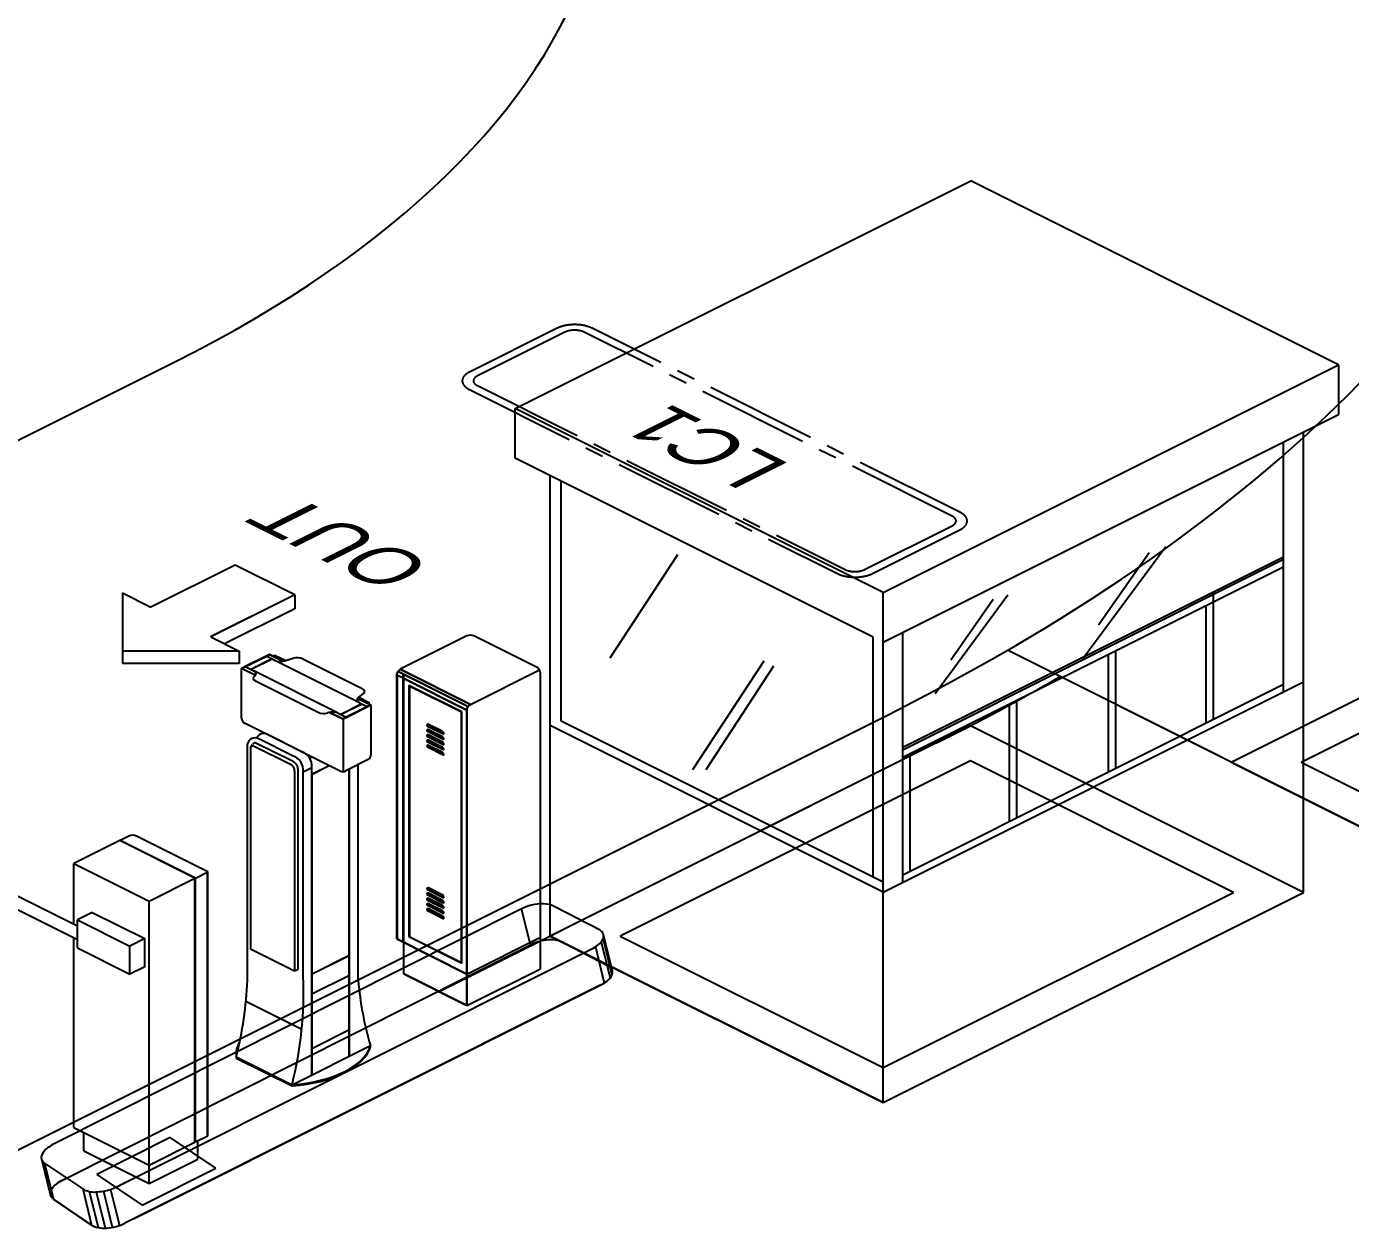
# Model space of a CAD drawing. Header units: millimetres. Extents: x 29838256 to 30236675, y -914750 to -833241.
# Drawn here: x 30211171 to 30216516, y -859141 to -854292 of the extents above; entities that cross this region are included whole.
import ezdxf
from ezdxf.enums import TextEntityAlignment as Align

# ---------------------------------------------------------------- set-up
doc = ezdxf.new("R2010")
doc.units = ezdxf.units.MM
doc.header["$LTSCALE"] = 600
doc.header["$MEASUREMENT"] = 0
doc.linetypes.add('CENTER2', pattern=[1.125, 0.75, -0.125, 0.125, -0.125])
for name, color, linetype in [('e-plan', 9, 'CONTINUOUS'), ('Parking-E', 7, 'CONTINUOUS'), ('Parking-S', 3, 'CONTINUOUS'), ('주차-기타', 7, 'CONTINUOUS')]:
    doc.layers.add(name, color=color, linetype=linetype)
doc.styles.add('돋움', font='Dotum.TTF')

msp = doc.modelspace()

# ---------------------------------------------------------------- linework, layer by layer
at = {"layer": 'e-plan', "extrusion": (0, -0.8660254037844386, 0.5000000000000002)}
for p, q in [((30210341.12395914, -856360.2153734089, -4866.251624629618), (30211769.00309461, -855646.2758056693, -3629.672019770765)), ((30216034.27278659, -857261.9273707599, -6428.062617836232), (30219146.06227354, -855706.032627288, -3733.173870913811)), ((30216317.1625294, -857261.9273707619, -6428.062617839492), (30219287.50714494, -855776.7550629916, -3855.668722787396)), ((30216034.27278659, -857261.9273707599, -6428.062617836232), (30215131.32120732, -856810.4515811247, -5646.083611800647)), ((30218155.96290758, -858322.7719751241, -8265.499371530499), (30215344.04148741, -856916.8112650339, -5830.303988208668)), ((30209209.57946384, -859790.2435858462, -10807.23475996512), (30214633.26070648, -857078.4029645154, -6110.189021791658)), ((30214845.42682434, -857184.4872143912, -6293.932332459826), (30212833.8861548, -858190.2575491614, -8035.977653026676)), ((30216034.27278659, -857261.9273707599, -6428.062617836232), (30217042.0836274, -857765.8327911601, -7300.852408178664)), ((30216317.1625294, -857261.9273707619, -6428.062617839492), (30217183.5284988, -857695.1103554589, -7178.357556309504))]:
    msp.add_line(p, q, dxfattribs=at)
at = {"layer": 'e-plan', "ltscale": 0.5, "extrusion": (0, -0.8660254037844386, 0.5000000000000002)}
for p, q in [((30214982.61016272, -857115.8955452004, -6175.128076445065), (30213285.27170583, -857964.564773644, -7645.066298929715)), ((30216326.3364411, -857787.7586843879, -7338.829169250876), (30214982.61016272, -857115.8955452004, -6175.128076445065)), ((30214982.61016273, -857257.3404166048, -6420.117780187344), (30213568.16144865, -857964.5647736444, -7645.066298930414)), ((30216043.44669829, -857787.7586843839, -7338.829169243891), (30214982.61016273, -857257.3404166048, -6420.117780187344)), ((30214628.99798422, -858636.4279128356, -8808.767391742047), (30216326.3364411, -857787.7586843879, -7338.829169250876)), ((30214628.99798421, -858494.9830414237, -8563.777687986958), (30216043.44669829, -857787.7586843839, -7338.829169243891)), ((30213285.27170583, -857964.564773644, -7645.066298929715), (30214628.99798422, -858636.4279128356, -8808.767391742047)), ((30213568.16144865, -857964.5647736444, -7645.066298930414), (30214628.99798421, -858494.9830414237, -8563.777687986958))]:
    msp.add_line(p, q, dxfattribs=at)
at = {"layer": 'e-plan', "extrusion": (0.2069469795235306, -0.8409357571575174, 0.5000000000000001)}
for p, q in [((30213339.67969741, -857991.9701577702), (30213522.21346483, -858085.4600259251, -7968.595639359017)), ((30211313.4856711, -858951.2973699699, -8510.643713330282), (30213205.18763015, -857999.4020360305, 43.16598983391225)), ((30213489.62957961, -858161.6391307671, -8083.232832525995), (30211568.25612619, -859123.1654364316, -8905.151670841708)), ((30211433.76405894, -859130.5973146902, -8861.985681007098), (30211280.90178588, -859027.4764748128, -8625.280906499589))]:
    msp.add_line(p, q, dxfattribs=at)
at = {"layer": 'e-plan', "linetype": 'Continuous', "extrusion": (0.2069469795235306, -0.8409357571575174, 0.5000000000000001)}
for p, q in [((30211751.254018, -858777.90007294, -8400.201413046427), (30211454.69282882, -858926.3102553226, -8527.063386536145)), ((30211934.68959527, -858901.6456539287, -8684.248458039183), (30211751.254018, -858777.90007294, -8400.201413046427)), ((30211638.12840608, -859050.0558363122, -8811.11043152867), (30211934.68959527, -858901.6456539287, -8684.248458039183)), ((30211454.69282882, -858926.3102553226, -8527.063386536145), (30211638.12840608, -859050.0558363122, -8811.11043152867))]:
    msp.add_line(p, q, dxfattribs=at)
at = {"layer": 'e-plan'}
for points, elevation in [([(30213205.18763015, -857999.4020360305), (30213169.33740176, -857853.7234712852)], 43.16598983391225), ([(30211231.24193941, -858863.3768686887), (30211266.76955641, -859007.744491606)], -8890.35784970861), ([(30211280.90178584, -859027.4764747801), (30211245.05155744, -858881.7979100347)], -8625.28090642609), ([(30211397.91383054, -858984.9187499402), (30211433.76405889, -859130.5973146593)], -8890.35784970861), ([(30211425.09402362, -858999.522577956), (30211459.81373627, -859140.6072553071)], -8890.35784970861), ([(30211451.8453015, -858997.193667654), (30211487.70080778, -859142.8936792684)], -8890.35784970861), ([(30211481.12802293, -858993.6148095832), (30211517.13656213, -859139.9366754335)], -8890.35784970861), ([(30211509.84328689, -858986.8531814493), (30211545.69669864, -859132.5446818721)], -8890.35784970861)]:
    msp.add_lwpolyline(points, dxfattribs=dict(at, elevation=elevation))
at = {"layer": 'e-plan', "extrusion": (0.2069469795235306, -0.8409357571575174, 0.5000000000000001), "elevation": 6970207.611056729}
msp.add_lwpolyline([(29130754.2804334, -4034210.857057592), (29130878.07218885, -4034484.180188154)], dxfattribs=at)
at = {"layer": 'e-plan', "extrusion": (0, -0.8660254037844387, 0.5000000000000002)}
for centre, radius, end in [((30207525.65695238, -426723.1799371239, 739196.5754913706), 6000.99766419674, 350.7538721125821), ((30207561.015489, -426758.5384737461, 739196.5754913705), 10001.66277366123, 350.7538721125821), ((30207561.01594679, -426758.5380192734, 739196.5754913705), 10301.7126569154, 319.0697708624072)]:
    msp.add_arc(centre, radius, 314.99999996144, end, dxfattribs=at)
at = {"layer": 'e-plan', "extrusion": (0.2069469795235307, -0.8409357571575177, 0.5000000000000002)}
for centre, radius, start, end in [((29132909.75216296, -4026525.639905353, 6974075.515091514), 100.0166277368968, 24.36641745328992, 114.3664175050768), ((29133064.6572333, -4033493.846144557, 6970207.611056726), 100.0166277373837, 294.3664175050768, 24.36641745328992), ((29130845.38814359, -4034169.593139104, 6970207.611056725), 100.0166277372196, 114.3664175050768, 204.3664174532899), ((29130969.17989903, -4034442.916269668, 6970207.611056725), 100.0166277351479, 204.3664174532899, 294.3664175050768)]:
    msp.add_arc(centre, radius, start, end, dxfattribs=at)
at = {"layer": 'Parking-E', "color": 4, "extrusion": (0, -0.8660254037844386, 0.5000000000000002)}
for p, q in [((30213143.8268333, -855834.9214002572, -7450.815626990155), (30214982.8864903, -854915.3915717837, -6174.888770743422)), ((30216468.05764082, -855657.9771453706, -7461.084713163434), (30214982.88649058, -854915.3915719246, -6174.888770987569)), ((30214628.99798289, -856577.5069745446, -9053.757096368206), (30216468.05763948, -855657.9771463764, -7461.084714905588)), ((30214628.99798422, -856577.5069738785, -9257.379219052327), (30213143.82683346, -855834.9214001765, -7496.064987703262)), ((30214628.99798289, -856777.540230018, -9053.757096368267), (30216468.05763948, -855858.0104012886, -7461.08471393429)), ((30214588.99133312, -856757.5369038496, -9209.933991014977), (30213143.8268333, -856034.9546555689, -7496.064987512123)), ((30214709.0112864, -857201.9001015363, -8739.473841170995), (30216246.32313962, -856433.2441750419, -7408.122722943807)), ((30214709.0112864, -857211.90176431, -8739.473841170995), (30216246.32313962, -856443.2458378153, -7408.122722943807)), ((30214709.0112864, -857241.9067526311, -8739.473841170995), (30216246.32313962, -856473.2508261364, -7408.122722943778)), ((30214628.99798523, -857786.2865775812, -8808.767392619815), (30216326.3364418, -856937.6173494154, -7338.829170617233)), ((30214709.0112864, -857716.274938678, -8739.473841170995), (30216246.32313962, -856947.6190121835, -7408.122722943829)), ((30214628.99798523, -857786.2865775812, -8808.767392619786), (30213285.27170386, -857114.4234384089, -7645.066299841205)), ((30214628.99798523, -857746.2799264865, -8808.767392619786), (30213329.16740492, -857096.3646378, -7683.081091999768)), ((30214628.99798523, -858636.4279133423, -8808.767392619757), (30213285.27170386, -857964.56477417, -7645.066299841003))]:
    msp.add_line(p, q, dxfattribs=at)
at = {"layer": 'Parking-E', "color": 4}
for p, q in [((30216468.05763948, -855657.9771460366, -7461.084714317155), (30216468.05763948, -855858.0104015098, -7461.084714317155)), ((30213143.8268333, -856034.95465573, -7450.815626990155), (30213143.8268333, -855834.9214002572, -7450.815626990155)), ((30216326.3364418, -857787.7586847349, -7338.829169851791), (30216326.3364418, -855928.87100034, -7338.829169851791)), ((30216326.3364418, -856937.6173488984, -7338.829169851733), (30216326.3364418, -855928.8710001623, -7338.829169851733)), ((30216246.32313962, -856977.6240005044, -7338.829169851733), (30216246.32313962, -855968.8776512753, -7338.829169851733)), ((30213285.27170386, -857964.5647753449, -7645.066301875727), (30213285.27170386, -856105.6770908477, -7645.066301875727)), ((30213329.16740492, -857096.3646379613, -7648.434316563636), (30213329.16740492, -856127.6249413337, -7648.434316563636)), ((30214628.99798422, -858636.427913849, -8808.76739349753), (30214628.99798422, -856577.5069738787, -8808.76739349753)), ((30214628.99798422, -858636.427913849, -8808.76739349753), (30214628.99798422, -856577.5069738785, -8808.76739349753)), ((30215963.15706994, -857089.2020469983, -7584.058180229283), (30215963.15706994, -856574.8272098568, -7584.058180229283)), ((30215933.15208162, -857104.2045411568, -7584.058180229283), (30215933.15208162, -856629.8363551097, -7584.058180229283)), ((30214588.99133312, -857726.2766004773, -8808.76739349753), (30214588.99133312, -856757.5369038496, -8808.76739349753)), ((30214709.0112864, -857746.279926999, -8808.76739349753), (30214709.0112864, -856737.5335782629, -8808.76739349753)), ((30215569.15428494, -857286.2034394726, -8808.76739349753), (30215569.15428494, -856811.8352534258, -8808.76739349753)), ((30215539.14929662, -857301.205933631, -8808.76739349753), (30215539.14929662, -856826.8377475842, -8808.76739349753)), ((30215139.08278567, -857501.2391890752, -8808.76739349753), (30215139.08278567, -857026.8710030284, -8808.76739349753)), ((30215169.08777399, -857486.2366949168, -8808.76739349753), (30215169.08777399, -857011.8685088699, -8808.76739349753)), ((30214739.01627472, -857701.2724445197, -8808.76739349753), (30214739.01627472, -857226.9042584726, -8808.76739349753)), ((30214628.99798422, -858636.427913849, -8808.76739349753), (30216326.3364418, -857787.7586845324, -7338.829169500883))]:
    msp.add_line(p, q, dxfattribs=at)
at = {"layer": 'Parking-E', "color": 8}
for p, q in [((30215770.06425763, -856392.8213967802, -8474.449918411736), (30215435.5414614, -856844.2866613478, -8474.449918411736)), ((30213799.44997448, -856424.4430352614, 106120.0695831015), (30213525.56004451, -856842.5841393434, 106120.0695831015)), ((30215703.11871619, -856416.6038445822, -8474.449918411736), (30215498.83128405, -856708.8473967916, -8474.449918411736)), ((30215132.42603457, -856588.1110980005, -8474.449918411736), (30214839.65347803, -856985.9778868726, -8474.449918411736)), ((30215074.14491418, -856605.6260148829, -8474.449918411736), (30214902.94330069, -856850.5386223161, -8474.449918411736)), ((30214147.52537912, -856853.7469126598, 105962.9337028527), (30213859.69543878, -857293.1698920077, 105962.9337028527)), ((30214186.89173591, -856875.0287879257, 105962.9337028527), (30213913.00180594, -857293.1698920077, 105962.9337028527))]:
    msp.add_line(p, q, dxfattribs=at)
at = {"layer": 'Parking-E', "color": 6, "extrusion": (0, -0.8660254037844386, 0.5000000000000002)}
for p, q in [((30212013.0708498, -856466.2730608358, -6700.994665179139), (30211673.21468687, -856636.2011423026, -6995.318735912781)), ((30212013.07215194, -856466.273711811, -6700.995792701493), (30211673.215989, -856636.2017932785, -6995.319863435573)), ((30212013.07215194, -856466.2737118106, -6700.995792700955), (30211673.215989, -856636.2017932778, -6995.319863434627)), ((30212013.07474687, -856466.2750093691, -6700.998040138224), (30211673.21858393, -856636.2030908362, -6995.322110871881)), ((30212254.10596342, -856586.7906176464, -6909.737196779663), (30212013.07474687, -856466.2750093691, -6700.998040138224)), ((30212254.10726556, -856586.791268622, -6909.738324302338), (30212133.58970875, -856526.5324902165, -6805.367058501915)), ((30212254.10726556, -856586.7912686215, -6909.738324301493), (30212133.58970875, -856526.5324902161, -6805.367058501231)), ((30211558.56381348, -856578.8757055175, -6896.028166834558), (30211673.215989, -856636.2017932785, -6995.319863435573)), ((30212254.10596342, -856586.7906176464, -6909.737196779663), (30211914.24980049, -856756.7186991136, -7204.061267513305)), ((30212254.10726556, -856586.791268622, -6909.738324302338), (30211914.25110263, -856756.7193500889, -7204.062395035602)), ((30212254.10726556, -856586.7912686215, -6909.738324301493), (30211914.25110263, -856756.7193500884, -7204.062395035121)), ((30212254.10986049, -856586.79256618, -6909.740571738732), (30211914.25369756, -856756.7206476472, -7204.064642472375)), ((30212254.10726556, -856642.7022632472, -6929.106460981057), (30211970.16209725, -856784.674847401, -7175.010190017463)), ((30212028.90587308, -856814.0467354081, -7303.356339073609), (30211558.56251134, -856814.2932314929, -7303.783282816324)), ((30212028.92948635, -856864.0537448506, -7303.354091636617), (30211558.56251134, -856864.3002533107, -7303.781056813757))]:
    msp.add_line(p, q, dxfattribs=at)
at = {"layer": 'Parking-E', "color": 6}
for p, q in [((30211558.56251134, -856578.8750544471, -7303.783282816324), (30211558.56251134, -856814.2932314929, -7303.783282816324)), ((30212254.10726556, -856586.791268622, -6909.738324302338), (30212254.10726556, -856642.7022632472, -6909.738324302338)), ((30211914.25369756, -856756.7206476472, -7204.064642472375), (30212028.90327815, -856814.0454378498, -7303.354091636617)), ((30211558.56251134, -856814.2932314929, -7303.783282816324), (30211558.56251134, -856864.3002533107, -7303.783282816324)), ((30212028.90327815, -856814.0454378498, -7303.354091636617), (30212028.92948635, -856864.0537448506, -7303.354091636617))]:
    msp.add_line(p, q, dxfattribs=at)
at = {"layer": 'Parking-E', "color": 3, "ltscale": 2, "extrusion": (0, -0.8660254037844385, 0.5000000000000002)}
for p, q in [((30211375.98384358, -857924.5158876886, 411424.0033973623), (30208928.76389332, -856700.9059125542, 413543.3580429457)), ((30211375.98384358, -857979.4893744633, -8609.171233359288), (30208913.15536148, -856748.0751334166, 413543.3580429457)), ((30211436.09791393, -857868.4795383593, -8481.164113367693), (30211375.98384358, -857898.5365735336, -8533.224425414213)), ((30211648.26522104, -857974.56319191, -8664.906391180517), (30211588.15115069, -858004.6202270843, -8716.966703227034)), ((30211648.26522104, -858087.7190890352, -8860.89815417758), (30211588.15115069, -858117.7761242093, -8912.958466224096))]:
    msp.add_line(p, q, dxfattribs=at)
at = {"layer": 'Parking-E', "color": 3, "extrusion": (-1.60942168880157e-12, 0.8660254037844655, 0.4999999999999534)}
for p, q in [((30212949.0864012, -856752.5940430489, -7785.293081188356), (30212679.95777611, -856887.1881429395, -7552.238052699176)), ((30213232.01395518, -856880.2564759385, -7564.175261204681), (30212976.68908939, -856752.5940430487, -7785.293081188484)), ((30212670.61897548, -856896.2878841631, -7536.408047644734), (30212953.54652945, -857037.7516611491, -7291.385598473449)), ((30212962.8877453, -857028.6209249753, -7307.200497437844), (30213241.35517102, -856889.387212112, -7548.360362241599)), ((30212666.15884723, -857975.8578456566, -8164.848168012967), (30212949.0864012, -858117.3216226425, -7919.825718841676)), ((30212949.0864012, -858244.0950631446, -7993.018398841739), (30213245.81529928, -858095.7306141077, -8249.993162609562)), ((30212693.76153541, -858116.4326302517, -8214.136218831052), (30212949.0864012, -858244.0950631446, -7993.018398841739))]:
    msp.add_line(p, q, dxfattribs=at)
at = {"layer": 'Parking-E', "color": 3, "extrusion": (-1.444049659580018e-12, 0.8660254037850216, 0.4999999999989903)}
for p, q in [((30212691.20345633, -856923.485652592, -7528.336197742969), (30212666.15643201, -856910.962140433, -7550.027557091663)), ((30212944.62627295, -857033.2915328981, -7299.11076721221), (30212670.61897548, -856896.2878841627, -7536.408047645742)), ((30212962.88533008, -857028.651919925, -7307.215603528459), (30212679.92798876, -856887.1732492686, -7552.26384929398)), ((30212949.08398599, -857052.4259174188, -7305.005107920194), (30212693.75670498, -856924.7622769177, -7526.125019548213)), ((30212949.0864012, -858117.3216226423, -7919.825718842023), (30212666.15884723, -857975.8578456566, -8164.848168013486)), ((30212949.0864012, -858244.0950631446, -7993.01839884181), (30212693.76153541, -858116.4326302519, -8214.136218831301))]:
    msp.add_line(p, q, dxfattribs=at)
at = {"layer": 'Parking-E', "color": 3, "extrusion": (-0.7071067811810893, -0.3535533905964451, 0.6123724357002661)}
for p, q in [((30212691.20828676, -856923.4558652497, -7528.319000013507), (30212666.15884722, -856910.9311454793, -7550.012451006665)), ((30212679.96019132, -856887.1571479889, -7552.222946608988), (30212962.8877453, -857028.6209249753, -7307.200497437844)), ((30212691.20828676, -857988.3527654763, -8143.137512018628), (30212691.20828676, -856908.8173292449, -7519.867437310049)), ((30212693.07146821, -856909.7489199664, -7518.253874848553), (30212691.20828676, -856908.8173292449, -7519.867437310049)), ((30212691.20828676, -856915.0043025586, -7523.43948801813), (30212693.07146821, -856915.93589328, -7521.825925556641)), ((30212692.0363674, -856925.1376399712, -7528.333787943614), (30212691.20828676, -856924.7235996525, -7529.050926812144)), ((30212692.0363674, -856915.4183428772, -7522.722349149991), (30212692.0363674, -856939.7588434382, -7536.775343701095)), ((30212693.07146821, -856940.2763938411, -7535.878920107737), (30212693.07146821, -856907.4843305671, -7516.946413549249)), ((30212693.76153541, -858116.4326302514, -8214.13621883103), (30212693.76153541, -856907.8293641715, -7516.348797816016)), ((30212693.76153541, -856924.732489576, -7526.107821818409), (30212949.0864012, -857052.3949224692, -7304.990001829578)), ((30212693.76153541, -856940.6214274456, -7535.281304374499), (30212691.20828676, -856939.3448031194, -7537.492482569624)), ((30212714.46355155, -856951.9866230505, -7517.93837393372), (30212714.46355156, -857966.1741470637, -8103.479813931668)), ((30212928.38438506, -857058.9470398024, -7332.677497720601), (30212714.46355155, -856951.9866230505, -7517.93837393372)), ((30212716.18871957, -856953.6943633336, -7516.932285810887), (30212716.18871957, -857966.1915747952, -8101.497823402289)), ((30212716.18871957, -856953.6943633336, -7516.932285810887), (30212926.65921705, -857058.9296120711, -7334.659488250123)), ((30212717.01680023, -856954.1084036615, -7516.215146926601), (30212717.01680023, -857966.6056151231, -8100.780684518003)), ((30212921.34569956, -857055.4276970509, -7338.773178175598), (30212921.34569956, -857056.2728533266, -7339.261129378964)), ((30212924.79603559, -857057.1528650654, -7335.785099522853), (30212924.79603559, -857057.9980213413, -7336.273050726197)), ((30212925.83113639, -857058.5155717441, -7335.37662713284), (30212925.83113639, -858071.8579394812, -7920.430115927415)), ((30212926.65921705, -857058.9296120711, -7334.659488250123), (30212926.65921705, -858071.4268235328, -7919.225025841545)), ((30212928.38438506, -858073.1345638157, -7918.21893771813), (30212928.38438506, -857058.9470398024, -7332.677497720601)), ((30212786.92060806, -857114.9885918036, -7528.381402318471), (30212855.92732854, -857149.4919520438, -7468.619829350591)), ((30212786.92060806, -857136.1174985432, -7540.580182312222), (30212855.92732854, -857170.6208587834, -7480.818609344322)), ((30212793.82128012, -857114.2131464767, -7519.965489008933), (30212793.82127998, -857109.9873650719, -7517.525733138385)), ((30212849.0266565, -857137.5900533322, -7469.716474645787), (30212793.82128012, -857109.9873651415, -7517.525733017575)), ((30212849.0266565, -857141.8158346673, -7472.156230637145), (30212793.82128012, -857114.2131464767, -7519.965489008933)), ((30212793.82128012, -857135.3420532377, -7532.164269015089), (30212793.82127998, -857131.1162718114, -7529.724513132143)), ((30212849.0266565, -857158.7189600718, -7481.915254639517), (30212793.82128012, -857131.116271881, -7529.724513011305)), ((30212849.0266565, -857162.9447414284, -7484.355010643301), (30212793.82128012, -857135.3420532377, -7532.164269015089)), ((30212849.0266565, -857141.8158346673, -7472.156230637145), (30212849.0266565, -857137.5900533322, -7469.716474645787)), ((30212786.92060806, -857157.2464053044, -7552.778962318386), (30212855.92732854, -857191.7497655445, -7493.017389350513)), ((30212786.92060806, -857178.3753120437, -7564.977742312009), (30212855.92732854, -857212.8786722838, -7505.216169344108)), ((30212793.82128012, -857156.470959977, -7544.363049008684), (30212793.82127998, -857152.2451785725, -7541.923293138299)), ((30212849.0266565, -857179.8478668329, -7494.114034645701), (30212793.82128012, -857152.2451786423, -7541.923293017497)), ((30212849.0266565, -857184.0736481677, -7496.553790636896), (30212793.82128012, -857156.470959977, -7544.363049008684)), ((30212793.82128012, -857177.599866738, -7556.56182901472), (30212793.82127998, -857173.3740853119, -7554.122073131924)), ((30212849.0266565, -857200.9767735723, -7506.312814639296), (30212793.82128012, -857173.3740853815, -7554.122073011092)), ((30212849.0266565, -857205.2025549285, -7508.752570642924), (30212793.82128012, -857177.599866738, -7556.56182901472)), ((30212793.82128012, -857198.7287734777, -7568.760609008998), (30212793.82127998, -857194.502992073, -7566.320853138079)), ((30212849.0266565, -857222.1056803333, -7518.511594645453), (30212793.82128012, -857194.5029921425, -7566.320853017639)), ((30212849.0266565, -857162.9447414284, -7484.355010643301), (30212849.0266565, -857158.7189600718, -7481.915254639517)), ((30212849.0266565, -857184.0736481677, -7496.553790636896), (30212849.0266565, -857179.8478668329, -7494.114034645701)), ((30212786.92060806, -857199.5042188049, -7577.176522318166), (30212855.92732854, -857234.007579045, -7517.414949350265)), ((30212849.0266565, -857226.3314616685, -7520.951350636811), (30212793.82128012, -857198.7287734777, -7568.760609008998)), ((30212849.0266565, -857205.2025549285, -7508.752570642924), (30212849.0266565, -857200.9767735723, -7506.312814639296)), ((30212849.0266565, -857226.3314616685, -7520.951350636811), (30212849.0266565, -857222.1056803333, -7518.511594645453)), ((30212786.92060806, -857775.0556386834, -7909.471289517747), (30212855.92732854, -857809.5589989236, -7849.709716549846)), ((30212849.0266565, -857797.657100212, -7850.806361845041), (30212793.82128012, -857770.0544120213, -7898.615620216829)), ((30212793.82128012, -857774.2801933561, -7901.05537620806), (30212793.82127998, -857770.0544119516, -7898.61562033766)), ((30212849.0266565, -857801.8828815467, -7853.246117836265), (30212793.82128012, -857774.2801933561, -7901.05537620806)), ((30212786.92060806, -857796.184545423, -7921.670069511477), (30212855.92732854, -857830.6879056632, -7861.908496543605)), ((30212786.92060806, -857817.313452184, -7933.868849517534), (30212855.92732854, -857851.816812424, -7874.107276549633)), ((30212849.0266565, -857818.7860069516, -7863.005141838793), (30212793.82128012, -857791.1833187608, -7910.814400210581)), ((30212793.82128012, -857795.4091001172, -7913.254156214209), (30212793.82127998, -857791.1833186911, -7910.814400331398)), ((30212849.0266565, -857823.0117883079, -7865.444897842421), (30212793.82128012, -857795.4091001172, -7913.254156214209)), ((30212849.0266565, -857839.9149137123, -7875.203921844821), (30212793.82128012, -857812.3122255218, -7923.013180216617)), ((30212793.82128012, -857816.5380068568, -7925.452936207975), (30212793.82127998, -857812.312225452, -7923.013180337447)), ((30212849.0266565, -857844.1406950474, -7877.643677836179), (30212793.82128012, -857816.5380068568, -7925.452936207975)), ((30212849.0266565, -857861.043820452, -7887.40270183858), (30212793.82128012, -857833.4411322611, -7935.211960210765)), ((30212793.82128012, -857837.6669136176, -7937.651716214522), (30212793.82127998, -857833.4411321916, -7935.211960331178)), ((30212849.0266565, -857801.8828815467, -7853.246117836265), (30212849.0266565, -857797.657100212, -7850.806361845041)), ((30212849.0266565, -857823.0117883079, -7865.444897842421), (30212849.0266565, -857818.7860069516, -7863.005141838793)), ((30212786.92060806, -857838.4423589234, -7946.067629511264), (30212855.92732854, -857872.9457191637, -7886.306056543384)), ((30212786.92060806, -857859.5712656848, -7958.266409517449), (30212855.92732854, -857894.0746259249, -7898.504836549577)), ((30212849.0266565, -857865.2696018086, -7889.842457842336), (30212793.82128012, -857837.6669136176, -7937.651716214522)), ((30212849.0266565, -857882.1727272131, -7899.601481844764), (30212793.82128012, -857854.5700390222, -7947.41074021695)), ((30212793.82128012, -857858.7958203572, -7949.850496208117), (30212793.82127998, -857854.5700389524, -7947.410740337759)), ((30212849.0266565, -857886.398508548, -7902.041237835938), (30212793.82128012, -857858.7958203572, -7949.850496208117)), ((30212849.0266565, -857844.1406950474, -7877.643677836179), (30212849.0266565, -857839.9149137123, -7875.203921844821)), ((30212849.0266565, -857865.2696018086, -7889.842457842336), (30212849.0266565, -857861.043820452, -7887.40270183858)), ((30212849.0266565, -857886.398508548, -7902.041237835938), (30212849.0266565, -857882.1727272131, -7899.601481844764)), ((30212693.07146821, -857989.284356198, -8141.52394955674), (30212666.15884722, -857975.8280457058, -8164.830963011776)), ((30212693.76153541, -857956.8373265285, -8121.99382726504), (30212691.20828676, -857955.5607022024, -8124.205005459748)), ((30212692.0363674, -857986.2313369684, -8140.956519540426), (30212691.20828676, -857985.8172966496, -8141.673658408956)), ((30212692.0363674, -857987.4990713923, -8141.688446351461), (30212691.20828676, -857987.0850310737, -8142.405585219991)), ((30212692.0363674, -857955.9747425211, -8123.487866591608), (30212692.0363674, -857987.4990713923, -8141.688446351461)), ((30212693.07146821, -857956.492292924, -8122.59144299825), (30212693.07146821, -857989.284356198, -8141.52394955674)), ((30212949.08640121, -858117.3216226425, -7919.825718842052), (30212693.76153541, -857989.6591897493, -8140.943538830861)), ((30212714.46355156, -857966.1741470637, -8103.479813931668), (30212928.38438506, -858073.1345638157, -7918.21893771813)), ((30212716.18871957, -857966.1915747952, -8101.497823402289), (30212926.65921705, -858071.4268235328, -7919.225025841545)), ((30212920.31059876, -858068.2525143859, -7924.723090562927), (30212920.31059876, -858069.0976706614, -7925.211041766108)), ((30212949.08640121, -858244.0950631443, -7993.018398842222), (30212693.76153541, -858116.4326302514, -8214.13621883103))]:
    msp.add_line(p, q, dxfattribs=at)
at = {"layer": 'Parking-E', "color": 3, "extrusion": (-0.8660254037853073, 0.4330127018859221, 0.2500000000078982)}
msp.add_line((30212949.0864012, -857052.4247224238, -7305.007206843082), (30212949.08640121, -858244.0950631443, -7993.018398842237), dxfattribs=at)
at = {"layer": 'Parking-E', "color": 3}
for p, q in [((30212062.70086633, -858142.716567093, -8216.769704228811), (30212062.70086633, -857188.6122360878, -8216.769704228811)), ((30212074.7040286, -857204.0842452418, -8260.897711770756), (30212082.70419188, -857191.2957702327, -8227.798574339287)), ((30212074.7040286, -857204.0842452418, -8260.897711770756), (30212074.7040286, -858015.9627256797, -8634.482022678218)), ((30212252.97474077, -857298.2345976089, -8447.792462516352), (30212252.84979427, -858105.0356085156, -8788.760781326473)), ((30212267.85228843, -858097.5343614354, -8447.792462516356), (30212267.85228843, -857290.6307492635, -8447.792462516352)), ((30212287.85561398, -858127.1569931225, -8447.792462516352), (30212287.85561398, -857290.6307492635, -8447.792462516352)), ((30212322.86143369, -858524.5917299838, -8447.792462516352), (30212322.86143369, -857273.1278394094, -8447.792462516352)), ((30212473.9180761, -858040.9955676097, -8255.475545073723), (30212473.9180761, -857290.715226068, -8255.475545073723)), ((30212474.91824238, -858448.5633256364, -8255.475545073723), (30212474.91824238, -857290.2050661879, -8255.475545073723)), ((30212509.92406209, -858144.0126941785, -8255.475545073723), (30212509.92406209, -857272.3494703826, -8255.475545073723)), ((30212323.86159997, -858116.0238056798, -8447.792462516352), (30212323.86159997, -857310.1718653211, -8447.792462516352)), ((30211361.83935644, -857917.4436441177, -8520.97494022788), (30211361.83935644, -857671.3939856513, -8520.97494022788)), ((30211852.85767571, -858795.1683849398, -8579.159994867214), (30211852.85767571, -857729.991299544, -8579.159994867214)), ((30211900.94255843, -858770.7135393653, -8579.159994867214), (30211900.94255843, -857705.9488581805, -8579.159994867214)), ((30211902.86598957, -858770.1642280043, -8579.159994867214), (30211902.86598958, -857704.98714261, -8579.159994867214)), ((30211850.95982179, -858796.1173118976, -8579.159994867214), (30211850.95982179, -857730.940226502, -8579.159994867214)), ((30211665.94582996, -858963.6367786116, -8784.338871756529), (30211665.94582996, -857823.4472224142, -8784.338871756529)), ((30211375.98384358, -858011.69247065, -8533.224425414155), (30211375.98384358, -857898.5365735266, -8533.224425414155)), ((30211361.83935644, -858736.5710710448, -8520.97494022788), (30211361.83935644, -857972.4171308941, -8520.97494022788)), ((30211648.26522104, -858087.7190890352, -8664.906391180517), (30211648.26522104, -857974.5631919036, -8664.906391180517)), ((30211588.15115069, -858117.7761242093, -8716.966703227734), (30211588.15115069, -858004.6202270845, -8716.966703227734)), ((30212473.9180761, -858449.063408775, -8255.475545073723), (30212473.9180761, -858041.9957338872, -8255.475545073723)), ((30212323.86159997, -858524.0916468451, -8447.792462516352), (30212323.86159997, -858117.0239719572, -8447.792462516352)), ((30212559.42976708, -858410.8083115341, -8212.602346917722), (30212559.42976708, -858406.3075632862, -8212.602346917722)), ((30212242.85065724, -858564.5971182103, -8408.817026679297), (30212242.85065724, -858569.0978664581, -8408.817026679297)), ((30211401.84600754, -858831.5868673964, -8520.97494022788), (30211401.84600754, -858756.574396593, -8520.97494022788)), ((30211862.85933848, -858865.1800243545, -8579.159994867214), (30211862.85933848, -858790.1675535521, -8579.159994867214))]:
    msp.add_line(p, q, dxfattribs=at)
at = {"layer": 'Parking-E', "color": 3, "extrusion": (3.596714474285057e-14, -0.8660254037844386, 0.5000000000000002)}
for p, q in [((30212238.67198784, -857255.4506306164, -8447.792462516352), (30212097.183351, -857185.1080848222, -8261.431655540406)), ((30212244.84846406, -857236.4247489136, -8403.664454974412), (30212105.70801626, -857167.007179345, -8260.897711770753)), ((30212279.85428376, -857218.9218390594, -8348.344368893), (30212140.71383597, -857149.5042694911, -8205.577625689337)), ((30212234.03963068, -857269.7200418938, -8447.792462516352), (30212090.09918638, -857198.3404086404, -8260.897711770756)), ((30212313.46337545, -857245.0772589652, -8425.615490550388), (30212322.77499731, -857240.4214480335, -8417.55138946625)), ((30212287.85561398, -857301.18960991, -8422.7883055822), (30212322.86143369, -857283.6867000561, -8392.472376434938)), ((30212323.86159997, -857309.1716990436, -8376.603712870237), (30212392.06854964, -857275.0682242016, -8317.53476172888)), ((30212323.86159997, -857310.1718653211, -8376.603712870237), (30212393.06871593, -857275.5683073401, -8316.668592324664)), ((30212323.86159997, -858116.0238056798, -8416.610363964879), (30212473.9180761, -858040.9955676097, -8286.657643625185)), ((30212323.86159997, -858117.0239719572, -8416.610363964879), (30212473.9180761, -858041.9957338872, -8286.657643625185)), ((30212252.84979427, -858105.0356085156, -8788.760781326466), (30212267.85228843, -858097.5343614354, -8775.768240263349)), ((30212322.86143369, -858197.537357285, -8417.476533369092), (30212474.91824238, -858121.5089529377, -8285.791474220987)), ((30212322.86143369, -858417.8017302502, -8380.483392313385), (30212474.91824238, -858341.773325903, -8248.798333165278)), ((30212242.85065724, -858564.5971182099, -8486.767898353413), (30212559.42976708, -858406.3075632862, -8212.60234691771))]:
    msp.add_line(p, q, dxfattribs=at)
at = {"layer": 'Parking-E', "color": 3, "extrusion": (0, -0.8660254037844385, 0.5000000000000002)}
for p, q in [((30211584.17792155, -857560.2247030931, -8328.424094596792), (30211548.75120217, -857577.9380627805, -8359.104533549546)), ((30211902.86598958, -857704.98714261, -8579.159994867214), (30211614.1613287, -857560.6348121717, -8329.134424356878)), ((30211546.85334826, -857578.8869897384, -8360.748123252737), (30211361.83935644, -857671.3939856506, -8520.974940226773)), ((30211850.95982179, -857730.940226502, -8579.159994867214), (30211546.85334826, -857578.8869897384, -8315.796063337399)), ((30211852.85767571, -857729.9912995442, -8622.468465077367), (30211548.75120218, -857577.9380627805, -8359.104533547552)), ((30211361.83935644, -857671.3939856506, -8520.974940226773), (30211665.94582996, -857823.4472224142, -8784.338871756529)), ((30211852.85767571, -857729.9912995442, -8622.468465077367), (30211902.86598958, -857704.98714261, -8579.159994867214)), ((30211665.94582996, -857823.4472224142, -8784.338871756529), (30211850.95982179, -857730.9402265014, -8624.112054782203)), ((30211436.09791393, -857868.4795383529, -8481.16411336746), (30211648.26522104, -857974.5631919083, -8664.90639117784)), ((30211375.98384358, -857898.5365735273, -8533.224425413922), (30211588.15115069, -858004.6202270826, -8716.9667032243)), ((30211375.98384358, -858011.692470652, -8729.216188410517), (30211588.15115069, -858117.7761242075, -8912.958466220894)), ((30211361.83935644, -858736.5710710456, -8520.974940226773), (30211665.94582996, -858888.6243078092, -8784.338871756529)), ((30211665.94582996, -858888.6243078092, -8784.338871756529), (30211850.95982179, -858796.1173118973, -8624.112054783775)), ((30211852.85767571, -858795.1683849398, -8622.468465078997), (30211902.86598958, -858770.164228005, -8579.159994867214)), ((30211401.84600753, -858831.5868673954, -8555.62171639359), (30211665.94582996, -858963.6367786116, -8784.338871756529)), ((30211665.94582996, -858963.6367786116, -8784.338871756529), (30211862.85933848, -858865.1800243545, -8613.806771035372))]:
    msp.add_line(p, q, dxfattribs=at)
at = {"layer": 'Parking-E', "color": 3, "extrusion": (-0.7071067811911377, 0.3535533905898469, -0.6123724356924728)}
msp.add_line((30212666.16035464, -857975.8568670047, -8164.849343591102), (30212666.16035464, -857975.8570919536, -8164.849473465423), dxfattribs=at)
at = {"layer": 'Parking-E', "color": 3, "extrusion": (-1.609421688801571e-12, 0.8660254037844656, 0.4999999999999535)}
msp.add_line((30212949.0864012, -858117.3216226425, -7919.825718841676), (30213245.81529928, -857968.9571736056, -8176.800482609498), dxfattribs=at)
at = {"layer": 'Parking-E', "color": 3, "extrusion": (3.604564098013851e-14, -0.8660254037844385, 0.5000000000000002)}
for p, q in [((30212074.7040286, -858015.9627256797, -8634.482022678218), (30212252.84979427, -858105.0356085156, -8788.760781326473)), ((30212056.80307679, -858227.313555999, -8474.464937118426), (30212281.9348055, -858339.8794203541, -8669.434733379607)), ((30212017.01911758, -858451.6813483827, -8298.987572674607), (30212242.85065724, -858564.5971182099, -8494.56342299128)), ((30212017.7220225, -858456.5335490888, -8377.547177862494), (30212242.85065724, -858569.0978664581, -8494.56342299128))]:
    msp.add_line(p, q, dxfattribs=at)
at = {"layer": 'Parking-E', "color": 3}
for points, elevation in [([(30212666.15884723, -857975.8578456565), (30212666.15884722, -856910.9311454793)], -7540.270632014261), ([(30213245.81529928, -858095.7306141077), (30213245.81529927, -856904.0602733871)], -8249.993162609535), ([(30212949.0864012, -858244.0950631445), (30212949.0864012, -857052.3949224683)], -7295.248182842975)]:
    msp.add_lwpolyline(points, dxfattribs=dict(at, elevation=elevation))
at = {"layer": 'Parking-E', "elevation": -8890.35784970861}
for points in [[(30211566.98894162, -858960.1802380825), (30213453.77935123, -858015.9605660161, 0.0560440723609798), (30213480.2406227, -857998.7236850632, 0.1141438686903079), (30213498.53938059, -857974.8596747596, 0.2251227397654684), (30213498.18354644, -857952.6277354839, 0.1434531249533763), (30213486.36323643, -857939.7814611743), (30213303.82946902, -857846.2915930193, 0.04982526624595499), (30213293.40885647, -857840.8438529108, 0.03601182269366907), (30213282.05490234, -857837.2050124404, 0.09852019608570287), (30213232.64757938, -857835.1410972814, 0.04032335044009559), (30213187.55662629, -857845.9493564327), (30213164.21156889, -857856.2886275394), (30211277.6354427, -858805.618805219, 0.04883045125405439), (30211255.08547032, -858819.6202038323, 0.1049824175208657), (30211233.67481737, -858844.6125125902, 0.2661612979066543), (30211234.22313992, -858870.6021665625, 0.1141751673100757), (30211245.05155749, -858881.7979100619), (30211397.91383054, -858984.9187499402, 0.1463219495953955), (30211451.8453015, -858997.193667654, 0.05487725202399437), (30211509.84328689, -858986.8531814493, 0.02804669998918916), (30211566.98894162, -858960.1802380825, 0.08936740292673423)], [(30211602.83917001, -859105.8588028335), (30213489.62957961, -858161.6391307671, 0.0560440723609798), (30213516.09085109, -858144.4022498141, 0.1141438686903079), (30213534.38960898, -858120.5382395105, 0.1697792383379754), (30213535.93741738, -858103.4834626693, 0.1697792383379754)]]:
    msp.add_lwpolyline(points, format="xyb", dxfattribs=at)
for points in [[(30213490.75196687, -857987.83602542), (30213526.60219527, -858133.5145901717)], [(30213498.53938059, -857974.8596747596), (30213534.38960898, -858120.5382395105)], [(30213500.86392106, -857963.7036519428), (30213535.93741738, -858103.4834626693)], [(30213467.49299946, -858008.0836242461), (30213503.34322786, -858153.7621889969)]]:
    msp.add_lwpolyline(points, dxfattribs=at)
at = {"layer": 'Parking-E', "color": 3, "extrusion": (-1.668582372965633e-12, 0.8660254037844911, 0.4999999999999094)}
msp.add_arc((-30212962.88774365, 421647.8368104325, -745862.1577905484), 19.518048, 225.0000000663909, 314.9999999334281, dxfattribs=at)
at = {"layer": 'Parking-E', "color": 3, "extrusion": (-0.7071067811909375, 0.3535533905899345, -0.6123724356926534)}
for centre in [(-12745082.94292832, -16788817.45022166, -21661921.46440476), (-12745082.94292832, -16788817.45022166, -21662321.58438877)]:
    msp.add_arc(centre, 19.518048, 50.76847951658481, 140.7684795171864, dxfattribs=at)
at = {"layer": 'Parking-E', "color": 3, "extrusion": (-0.7071067811820293, -0.3535533905972077, 0.6123724356987404)}
msp.add_arc((14278200.24026003, 16307810.03651243, -21065660.41090956), 19.518048, 50.76847951582828, 140.7684795164239, dxfattribs=at)
at = {"layer": 'Parking-E', "color": 3, "extrusion": (-0.7071067811810893, -0.3535533905964451, 0.6123724357002661)}
for centre, radius, start, end in [((14278202.19277589, 16307550.16598716, -21065240.77284984), 9.759023990045794, 140.7684807338509, 230.768479515808), ((14278221.0910446, 16307534.73561537, -21065240.77284984), 9.759023990045794, 140.7684807338509, 230.768479515808), ((14278202.19277589, 16307550.16598716, -21065240.77284984), 4.879512007416857, 140.7684795164837, 230.768479515808), ((14278221.0910446, 16307534.73561537, -21065240.77284984), 4.879512007416857, 140.7684795164837, 230.768479515808), ((14278251.56996562, 16307610.64044705, -21065240.77284985), 9.759023990045794, 50.76847951580798, 140.7684776903151), ((14278251.56996562, 16307610.64044705, -21065240.77284985), 4.879512007416857, 50.76847951580798, 140.7684795164837), ((14278239.98931331, 16307519.30524357, -21065240.77284984), 9.759023990045794, 140.7684807338509, 230.768479515808), ((14278258.88758202, 16307503.87487181, -21065240.77284984), 9.759023990045794, 140.7684807338509, 230.768479515808), ((14278277.78585074, 16307488.4445, -21065240.77284984), 9.759023990045794, 140.7684807338509, 230.768479515808), ((14278239.98931331, 16307519.30524357, -21065240.77284984), 4.879512007416857, 140.7684795164837, 230.768479515808), ((14278258.88758202, 16307503.87487181, -21065240.77284984), 4.879512007416857, 140.7684795164837, 230.768479515808), ((14278270.46823432, 16307595.21007526, -21065240.77284984), 9.759023990045794, 50.76847951580798, 140.7684776903151), ((14278270.46823432, 16307595.21007526, -21065240.77284984), 4.879512007416857, 50.76847951580798, 140.7684795164837), ((14278289.36650304, 16307579.77970346, -21065240.77284984), 9.759023990045794, 50.76847951580798, 140.7684776903151), ((14278289.36650304, 16307579.77970346, -21065240.77284984), 4.879512007416857, 50.76847951580798, 140.7684795164837), ((14278277.78585074, 16307488.4445, -21065240.77284984), 4.879512007416857, 140.7684795164837, 230.768479515808), ((14278308.26477174, 16307564.34933168, -21065240.77284984), 9.759023990045794, 50.76847951580798, 140.7684776903151), ((14278308.26477174, 16307564.34933168, -21065240.77284984), 4.879512007416857, 50.76847951580798, 140.7684795164837), ((14278327.16304047, 16307548.91895989, -21065240.77284985), 9.759023990045794, 50.76847951580798, 140.7684795164837), ((14278327.16304047, 16307548.91895989, -21065240.77284985), 4.879512007416857, 50.76847951580798, 140.7684795164837), ((14278792.5746905, 16307068.12117244, -21065240.77284984), 9.759023990045794, 140.7684795164837, 230.768479515808), ((14278792.5746905, 16307068.12117244, -21065240.77284984), 4.879512007416857, 140.7684795164837, 230.768479515808), ((14278811.4729592, 16307052.69080066, -21065240.77284985), 9.759023990045794, 140.7684795164837, 230.768479515808), ((14278830.37122793, 16307037.26042885, -21065240.77284984), 9.759023990045794, 140.7684795164837, 230.768479515808), ((14278849.26949663, 16307021.83005707, -21065240.77284985), 9.759023990045794, 140.7684795164837, 230.768479515808), ((14278811.4729592, 16307052.69080066, -21065240.77284985), 4.879512007416857, 140.7684795164837, 230.768479515808), ((14278830.37122793, 16307037.26042885, -21065240.77284984), 4.879512007416857, 140.7684795164837, 230.768479515808), ((14278849.26949663, 16307021.83005707, -21065240.77284985), 4.879512007416857, 140.7684795164837, 230.768479515808), ((14278841.95188022, 16307128.59563231, -21065240.77284984), 9.759023990045794, 50.76847951580798, 140.7684795164837), ((14278841.95188022, 16307128.59563231, -21065240.77284984), 4.879512007416857, 50.76847951580798, 140.7684795164837), ((14278860.85014893, 16307113.16526054, -21065240.77284984), 9.759023990045794, 50.76847951580798, 140.7684795164837), ((14278860.85014893, 16307113.16526054, -21065240.77284984), 4.879512007416857, 50.76847951580798, 140.7684795164837), ((14278868.16776535, 16307006.39968527, -21065240.77284984), 9.759023990045794, 140.7684795164837, 230.768479515808), ((14278868.16776535, 16307006.39968527, -21065240.77284984), 4.879512007416857, 140.7684795164837, 230.768479515808), ((14278879.74841765, 16307097.73488873, -21065240.77284985), 9.759023990045794, 50.76847951580798, 140.7684795164837), ((14278879.74841765, 16307097.73488873, -21065240.77284985), 4.879512007416857, 50.76847951580798, 140.7684795164837), ((14278898.64668635, 16307082.30451696, -21065240.77284984), 9.759023990045794, 50.76847951580798, 140.7684795164837), ((14278898.64668635, 16307082.30451696, -21065240.77284984), 4.879512007416857, 50.76847951580798, 140.7684795164837), ((14278917.54495507, 16307066.87414516, -21065240.77284984), 9.759023990045794, 50.76847951580798, 140.7684795164837), ((14278917.54495507, 16307066.87414516, -21065240.77284984), 4.879512007416857, 50.76847951580798, 140.7684795164837)]:
    msp.add_arc(centre, radius, start, end, dxfattribs=at)
at = {"layer": 'Parking-E', "color": 3}
for centre, radius, start, end in [((30212092.89898748, -857195.1171212255, -8227.798574339284), 30.89077614753555, 61.46813923174526, 167.8438354258081), ((30212092.89898748, -857195.1171212255, -8227.798574339284), 10.88745060021309, 61.46813923174526, 159.452318479546), ((30212127.90480718, -857177.6142113715, -8172.478488257872), 30.89077614753555, 61.46813923174526, 155.8727728049797), ((30212084.8988242, -857207.9055962345, -8260.897711770753), 10.88745060021309, 61.46813923174526, 159.452318479546), ((30212225.5373828, -857295.910179587, -8447.792462516352), 62.54146081918127, 355.1576205966919, 72.01473076459052), ((30212260.54320251, -857278.4072697327, -8392.472376434938), 62.54146081918127, 355.1576205966919, 72.01473076459052), ((30212225.5373828, -857295.910179587, -8447.792462516352), 27.53564111136696, 355.1576205966919, 72.01473076459052), ((30212225.5373828, -857295.910179587, -8447.792462516352), 42.53813527185881, 355.1576205966919, 72.01473076459052), ((30211598.70425124, -857594.4536193559, -8328.424094596661), 37.18377284244801, 61.43293676987367, 112.9957686280129), ((30210535.81211595, -858078.7716045374, -8255.745140065874), 1528.227147480576, 345.8537589449267, 357.6018967985004), ((30210760.96686359, -858191.1019556783, -8408.817026679297), 1528.227147480424, 345.8537589449267, 2.398103201499552), ((30213831.58629793, -858030.3806042506, -8255.47554507372), 1326.538095006688, 184.9140147821207, 196.4626049053818)]:
    msp.add_arc(centre, radius, start, end, dxfattribs=at)
at = {"layer": 'Parking-E', "color": 3, "extrusion": (3.604564098013851e-14, -0.8660254037844387, 0.5000000000000003)}
for centre, radius, start, end in [((30212308.34518267, -436417.3960010383, 739274.6229518385), 291.8036264463497, 161.7157987864982, 185.0980599488255), ((30212188.80418908, -436261.4295777916, 739295.367946236), 374.5455109015354, 278.2966763276529, 351.7033235942133), ((30212188.80418908, -436263.6799519156, 739299.2657085552), 374.5455109015354, 278.2966763276529, 351.7033235942133), ((30212308.37129558, -436457.5056158954, 739256.3925103983), 291.8036264463497, 179.3375074437492, 185.0980599488255)]:
    msp.add_arc(centre, radius, start, end, dxfattribs=at)
at = {"layer": 'Parking-E', "color": 3}
for points in [[(30212666.156432, -856910.9621404328, -7550.02755709166), (30212666.156432, -856910.9621404328, -7550.02755709166), (30212666.156432, -857975.858828316, -8164.845946500248), (30212666.156432, -857975.858828316, -8164.845946500248)], [(30212667.53648217, -856911.6199629596, -7551.999667617925), (30212667.53648217, -856953.4790112447, -7576.128858307684), (30212667.53648217, -857956.4642890753, -8154.288754897625), (30212667.53648217, -857976.5466631342, -8165.865019839622)]]:
    msp.add_open_spline(points, degree=3, dxfattribs=at)
at = {"layer": 'Parking-S', "color": 0, "linetype": 'CENTER2', "extrusion": (0, -0.8660254037844386, 0.5000000000000002)}
for points, elevation in [([(30213312.89698847, -430694.7897367455), (30212959.28480994, -431048.4019152605, 0.4142135623730951), (30212959.28480994, -431189.846786668), (30214444.45595971, -432675.0179364676, 0.4142135623730951), (30214585.90083111, -432675.017936467), (30214939.51300964, -432321.4057579528, 0.4142135623730951), (30214939.51300964, -432179.9608865444), (30213454.34185988, -430694.7897367455, 0.4142135623730951)], 739196.5754913882), ([(30213344.72208453, -430726.6148328123), (30212991.10990601, -431080.2270113277, 0.4142135623728225), (30212991.10990601, -431158.0216906014), (30214476.28105578, -432643.192840401, 0.4142135623731512), (30214554.07573505, -432643.1928404003), (30214907.68791358, -432289.5806618853, 0.4142135623728224), (30214907.68791357, -432211.7859826115), (30213422.51676381, -430726.6148328119, 0.4142135623730415)], 739196.5754913883)]:
    msp.add_lwpolyline(points, format="xyb", close=True, dxfattribs=dict(at, elevation=elevation))
at = {"layer": '주차-기타', "color": 3, "extrusion": (1.309670687853451e-16, 0.8660254037844385, 0.5000000000000002)}
for p, q in [((30212152.42399911, -856827.2800395672, -9065.771614520887), (30212039.26810199, -856883.857988131, -8967.77573302006)), ((30212561.20525713, -857032.5137581558, -8710.29638649975), (30212448.89244959, -857088.670161927, -8613.030641996575))]:
    msp.add_line(p, q, dxfattribs=at)
at = {"layer": '주차-기타', "color": 3, "extrusion": (1.060575238724907e-16, 0.8660254037844385, 0.5000000000000002)}
for p, q in [((30212153.55555808, -856827.8458190529, -9064.791655705902), (30212041.53121993, -856883.8579881305, -8967.775733021457)), ((30212154.12133757, -856828.1287087958, -9064.301676298463), (30212042.09699941, -856884.1408778732, -8967.285753614015)), ((30212138.84529145, -856834.0693933949, -9054.012108741019), (30212053.97836861, -856876.5028548174, -8980.5151976164)), ((30212139.97685042, -856834.6351728806, -9053.032149926034), (30212055.10992758, -856877.0686343027, -8979.535238801422)), ((30212161.47647088, -856845.3849831076, -9034.412932441113), (30212076.60954804, -856887.8184445299, -8960.916021316494)), ((30212162.60802985, -856845.9507625933, -9033.432973626133), (30212077.74110701, -856888.3842240155, -8959.936062501516)), ((30212172.7920606, -856851.0427779638, -9024.613344291116), (30212138.84529145, -856834.0693933949, -9054.012108741019)), ((30212154.12133757, -856828.1287087958, -9064.301676298463), (30212207.11258681, -856854.6243334145, -9018.409908280506)), ((30212154.68711706, -856827.8458190529, -9064.791655705902), (30212207.91621256, -856854.4603668068, -9018.69390677563)), ((30212173.64072982, -856831.0990510953, -9059.15689251974), (30212167.41715548, -856834.2108382664, -9053.767119037202)), ((30212174.20650931, -856831.3819408382, -9058.666913112202), (30212167.98293496, -856834.4937280092, -9053.27713962976)), ((30212514.52286992, -857021.9081826247, -8728.66578216287), (30212172.7920606, -856851.0427779638, -9024.613344291207)), ((30212174.20650931, -856831.3819408382, -9058.666913112202), (30212216.63997073, -856852.5986715491, -9021.91845754989)), ((30212174.7722888, -856831.0990510953, -9059.15689251974), (30212217.20575021, -856852.3157818065, -9022.40843695743)), ((30212211.90945054, -856853.4434689692, -9020.45522549626), (30212247.00166281, -856842.8987445809, -9038.71922388896)), ((30212216.63997073, -856852.5986715491, -9021.91845754989), (30212217.20575021, -856852.3157818065, -9022.40843695743)), ((30212286.11905276, -856845.2994355863, -9034.56110509411), (30212526.00955467, -856965.2446865403, -8826.809836315293)), ((30212041.53121993, -856884.423767616, -8966.795774206477), (30212094.76031544, -856911.03831537, -8920.698025276202)), ((30212042.09699941, -856884.1408778732, -8967.285753614015), (30212095.08824865, -856910.636502492, -8921.39398559606)), ((30212053.97836861, -856876.5028548174, -8980.5151976164), (30212087.92513775, -856893.4762393862, -8951.116433166591)), ((30212429.65594707, -857064.3416440471, -8655.168871038253), (30212087.92513775, -856893.4762393862, -8951.116433166591)), ((30212092.72651976, -856913.0349343602, -8917.239779741916), (30212090.57074621, -856914.8285057292, -8914.133223003742)), ((30212095.37212822, -856934.3872007033, -8880.25656957907), (30212347.83402444, -857060.6181488109, -8661.61815396891)), ((30212524.70690066, -857027.0001979952, -8719.84615282795), (30212439.83997781, -857069.4336594177, -8646.34924170333)), ((30212525.83845963, -857027.5659774808, -8718.866194012873), (30212440.97153679, -857069.9994389034, -8645.36928288835)), ((30212560.35100825, -857031.2435441375, -8712.496461715446), (30212448.3266701, -857087.255713215, -8615.480539031003)), ((30212560.91678774, -857031.5264338803, -8712.00648230791), (30212448.89244958, -857087.5386029579, -8614.990559623466)), ((30212507.35975901, -857004.7479195187, -8758.3882297334), (30212560.35100825, -857031.2435441375, -8712.496461715446)), ((30212507.68769223, -857004.3461066408, -8759.084190053261), (30212560.91678774, -857030.9606543947, -8712.986441122986)), ((30212509.72148791, -857002.3494876506, -8762.542435587542), (30212530.81093668, -856984.8033815145, -8792.93318289062)), ((30212511.97686223, -856999.7013378135, -8767.129165651422), (30212511.41108275, -856999.9842275563, -8766.639186243883)), ((30212511.41108275, -856999.9842275563, -8766.639186243883), (30212553.84454417, -857021.2009582677, -8729.890730681576)), ((30212511.97686223, -856999.7013378135, -8767.129165651422), (30212554.41032366, -857020.9180685248, -8730.380710089112)), ((30212514.52286992, -857021.9081826247, -8728.66578216287), (30212548.46963905, -857038.8815671935, -8699.267017713064)), ((30212547.62096982, -857024.3127454388, -8724.500957199132), (30212553.84454417, -857021.2009582677, -8729.890730681576)), ((30212548.18674931, -857024.5956351815, -8724.010977791597), (30212554.41032366, -857021.4838480105, -8729.40075127413)), ((30212390.53855712, -857061.9409530415, -8659.326989833107), (30212386.95141438, -857063.0188398164, -8657.460035173965)), ((30212394.53179511, -857060.9240552039, -8661.088308553832), (30212447.76089061, -857087.5386029579, -8614.990559623466)), ((30212395.33542086, -857060.7600885963, -8661.372307048954), (30212448.3266701, -857087.255713215, -8615.480539031003)), ((30212429.65594707, -857064.3416440471, -8655.168871038253), (30212463.60271621, -857081.3150286161, -8625.770106588445)), ((30212547.33808008, -857038.315787708, -8700.246976528044), (30212462.47115724, -857080.7492491305, -8626.750065403427)), ((30212548.46963905, -857038.8815671935, -8699.267017713064), (30212463.60271621, -857081.3150286161, -8625.770106588445))]:
    msp.add_line(p, q, dxfattribs=at)
at = {"layer": '주차-기타', "color": 3, "extrusion": (1.163981020925711e-16, 0.8660254037844385, 0.5000000000000002)}
for p, q in [((30212152.42399911, -856827.2800395674, -9065.771614521072), (30212207.11258681, -856854.6243334142, -9018.40990828088)), ((30212094.41462165, -856911.4312479647, -8920.017446057369), (30212039.26810199, -856883.857988131, -8967.77573301997)), ((30212448.89244959, -857088.6701619268, -8613.030641996575), (30212393.74592992, -857061.0969020928, -8660.788928959453))]:
    msp.add_line(p, q, dxfattribs=at)
at = {"layer": '주차-기타', "color": 3, "extrusion": (-1.03405782200805e-17, -0.8660254037844385, 0.5000000000000002)}
for p, q in [((30212039.26810199, -857084.809289907, -8142.266262798808), (30212039.26810199, -856883.8579881312, -8258.285550973183)), ((30212561.20525713, -857031.3821991839, -8516.264541127874), (30212561.20525713, -857232.4403241127, -8400.183578577622)), ((30212437.57015835, -857297.8190285487, -8479.204631757102), (30212050.5836917, -857104.3257952307, -8144.064520729691)), ((30212448.89244959, -857088.670161927, -8613.030641996671), (30212448.89244959, -857300.1311722543, -8490.943570761076)), ((30212549.98387417, -857251.9159590837, -8401.912005112279), (30212460.20769638, -857297.7085489129, -8479.26107033093))]:
    msp.add_line(p, q, dxfattribs=at)
at = {"layer": '주차-기타', "color": 3, "extrusion": (1.060575238724907e-16, 0.8660254037844387, 0.5000000000000003)}
for centre, radius, start, end in [((-30212154.12133757, 420564.1488351567, -746567.0769770471), 0.8001330218928984, 225.0000000385592, 314.9999999614408), ((-30212195.42324002, 420587.3457940677, -746567.0769770464), 32.00532087571594, 45.00000003855918, 121.0047027843101), ((-30212174.20650931, 420570.6552992415, -746567.0769770469), 0.8001330218928986, 225.0000000385592, 314.9999999614408), ((-30212263.48787334, 420621.121468163, -746567.0769770464), 32.00532087571594, 225.0000000385592, 301.0047027843101), ((-30212118.00330765, 420754.0346395464, -746567.0769770467), 32.00532087571595, 328.9952972884644, 45.00000003855918), ((-30212065.29395832, 420717.4750757628, -746567.0769770468), 32.00532087571594, 148.9952972884644, 225.0000000385592), ((-30212503.37837524, 420861.0119700714, -746567.0769770467), 32.00532087571595, 148.9952972884644, 225.0000000385592), ((-30212537.15404934, 420929.0766033893, -746567.0769770466), 32.00532087571595, 328.9952972884644, 45.00000003855918), ((-30212553.84454417, 420950.2933341006, -746567.0769770469), 0.8001330218928986, 134.9999999614408, 225.0000000385592), ((-30212560.35100825, 420970.3785058404, -746567.0769770469), 0.8001330218928984, 134.9999999614408, 225.0000000385592), ((-30212370.46520386, 421006.4965357616, -746567.0769770464), 32.00532087571595, 45.00000003855918, 121.0047027843101), ((-30212407.02476764, 421059.2058850848, -746567.076977047), 32.00532087571595, 225.0000000385592, 301.0047027843101), ((-30212448.3266701, 421082.4028439954, -746567.0769770468), 0.8001330218928984, 45.00000003855918, 134.9999999614408)]:
    msp.add_arc(centre, radius, start, end, dxfattribs=at)
at = {"layer": '주차-기타', "color": 3, "extrusion": (0.7071067811773507, 0.3535533905978289, 0.6123724357037843)}
msp.add_arc((-14277844.78814269, -16319542.49590602, 21055126.49989348), 16.00266043785797, 50.76847951555231, 140.7684795163005, dxfattribs=at)
at = {"layer": '주차-기타', "color": 3, "extrusion": (-0.707525321845084, 0.3533439963222546, 0.6120097541796445)}
msp.add_arc((-12731747.78125347, 16769959.96800912, -21684191.02104209), 16.00266043785797, 39.65825537749896, 129.2149121233718, dxfattribs=at)
at = {"layer": '주차-기타', "color": 3, "extrusion": (0.005471396073864716, -0.8632637798713299, 0.5047233996827049)}
msp.add_arc((30206408.63832657, -536644.5114451542, 901098.7150449345), 16.00266043785797, 224.8175716446961, 314.8514944476562, dxfattribs=at)

# ---------------------------------------------------------------- texts
at = {"layer": 'Parking-E', "extrusion": (0, -0.8660254037844386, 0.5000000000000002), "style": '돋움'}
msp.add_text('OUT', height=292.77072, rotation=134.9999999994702, dxfattribs=at).set_placement((30212434.75514998, -433861.0017984397, 738371.0526226746), align=Align.MIDDLE_CENTER)
at = {"layer": 'Parking-S', "color": 7, "extrusion": (0, -0.8660254037844386, 0.5000000000000002), "style": '돋움'}
msp.add_text('LC1', height=292.77072, rotation=135.0000000022109, dxfattribs=at).set_placement((30213910.29510143, -432115.2223377149, 738930.9653535857), align=Align.MIDDLE)

doc.saveas('drawing.dxf')
